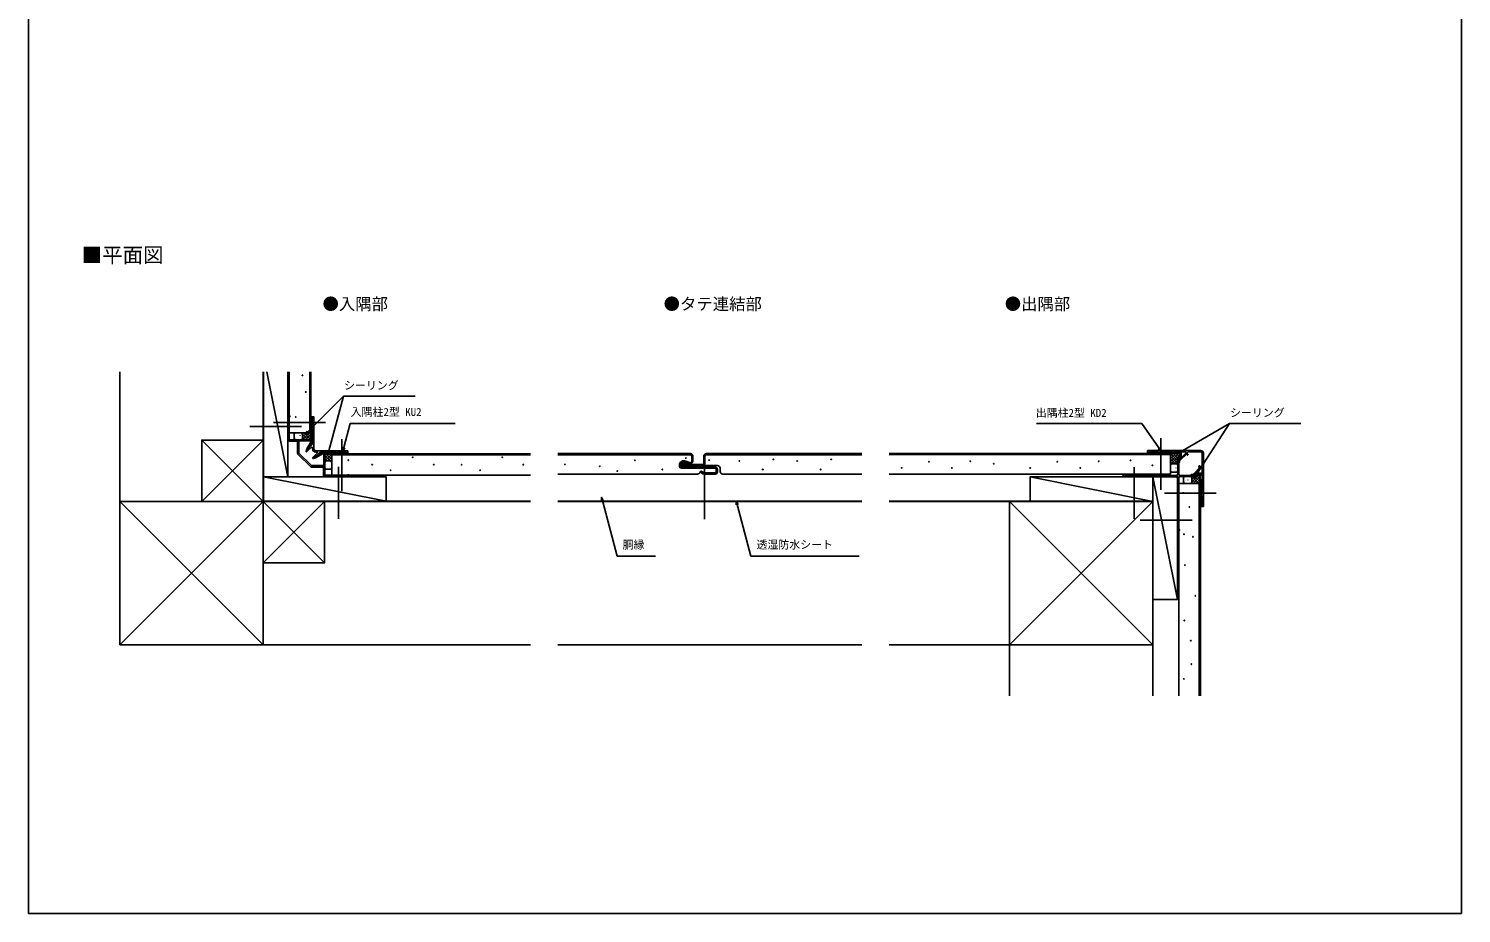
# Model space of a CAD drawing. Units: millimetres, scale not verified. Extents: x -525 to 525, y -784 to 779.
# Drawn here: x -525 to 525, y -784 to -135 of the extents above; entities that cross this region are included whole.
import ezdxf
from ezdxf.enums import TextEntityAlignment as Align

# ---------------------------------------------------------------- set-up
doc = ezdxf.new("R2010")
doc.units = ezdxf.units.MM
doc.header["$LTSCALE"] = 4
for name, color, linetype in [('0-1_USER1', 3, 'Continuous'), ('0-2_YKK_11', 7, 'Continuous'), ('0-3_YKK_12', 2, 'Continuous'), ('0-4_YKK_13', 4, 'Continuous'), ('0-5_YKK_D', 6, 'Continuous'), ('0-6_YKK_ZWAK', 7, 'Continuous'), ('0-7_YSS_K', 3, 'Continuous')]:
    doc.layers.add(name, color=color, linetype=linetype)
doc.styles.add('ＭＳ ゴシック', font='')
doc.styles.get('ＭＳ ゴシック').set_extended_font_data('MS Gothic')

msp = doc.modelspace()

# ---------------------------------------------------------------- linework, layer by layer
at = {"layer": '0-2_YKK_11'}
for p, q in [((-335, -436.4), (-335, -419.25)), ((-318.517, -456.107), (-327.607, -447.017)), ((-291.028, -444.537), (-314.528, -444.537)), ((295, -444.283), (334, -444.283)), ((317.116, -450.5), (317.116, -461.6)), ((-290.75, -463.5), (-307.9, -463.5)), ((-298.265, -462.62), (-297.715, -462.62)), ((277.866, -463.5), (316.016, -463.5)), ((317.016, -464.5), (317.016, -502.65)), ((318.916, -463.4), (330.016, -463.4))]:
    msp.add_line(p, q, dxfattribs=at)
for points in [[(-333.857, -419.889), (-334, -420.144), (-334, -425.98), (-334.15, -426.24), (-334.15, -426.76), (-334, -427.02), (-334, -436.4), (-317.796, -436.4)], [(-316.028, -443.037), (-316.028, -419.537), (-317.528, -419.537), (-317.528, -420.237), (-317.228, -420.537), (-316.928, -420.837), (-316.928, -427.237), (-317.228, -427.537), (-317.528, -427.837), (-317.528, -428.237), (-317.228, -428.537), (-316.928, -428.837), (-316.928, -439.78), (-320.675, -443.528), (-320.946, -443.539), (-321.265, -443.632), (-321.725, -445.095), (-321.255, -445.38), (-317.657, -441.782), (-316.928, -442.084), (-316.928, -443.037)], [(-327.9, -446.31), (-327.9, -437.4), (-334, -437.4)], [(-317.016, -437.75), (-320.483, -443.754), (-321.068, -443.168), (-317.95, -437.767), (-318.277, -437.2), (-326.9, -437.2), (-326.9, -446.31), (-317.81, -455.4), (-308.7, -455.4), (-308.7, -446.7), (-309.2, -446.411), (-314.668, -449.568), (-315.254, -448.983), (-309.25, -445.516)], [(-314.528, -445.437), (-313.458, -445.437), (-313.19, -446.083), (-316.871, -449.764), (-316.586, -450.234), (-315.123, -449.774), (-315.03, -449.455), (-315.019, -449.185), (-311.271, -445.437), (-300.328, -445.437), (-300.028, -445.737), (-299.728, -446.037), (-299.328, -446.037), (-299.028, -445.737), (-298.728, -445.437), (-292.328, -445.437), (-292.028, -445.737), (-291.728, -446.037), (-291.028, -446.037), (-291.028, -444.537)], [(-307.9, -446.296), (-307.9, -462.5), (-298.448, -462.5), (-298.265, -462.62)], [(318.658, -451.473), (318.4, -451.77), (318.4, -453.183), (317.6, -453.183), (317.6, -450.683), (318.6, -450.683), (323.454, -445.829), (323.186, -445.183), (304.3, -445.183), (304, -445.483), (303.7, -445.783), (303.3, -445.783), (303, -445.483), (302.7, -445.183), (296.3, -445.183), (296, -445.483), (295.7, -445.783), (295, -445.783), (295, -444.283)], [(317.916, -461.6), (317.916, -450.3), (319.616, -450.3), (319.616, -446.05)], [(318.616, -446.757), (318.816, -447.04), (318.816, -449.5), (318.116, -449.5)], [(324.093, -446.183), (324.158, -446.51), (324.879, -447.232), (324.314, -447.798), (323.465, -446.949), (319.224, -451.19)], [(334, -445.183), (324.693, -445.183), (324.193, -445.683)], [(336, -446.283), (336, -485.283), (334.5, -485.283), (334.5, -484.583), (334.8, -484.283), (335.1, -483.983), (335.1, -477.583), (334.8, -477.283), (334.5, -476.983), (334.5, -476.583), (334.8, -476.283), (335.1, -475.983), (335.1, -457.056), (334.483, -456.8), (329.6, -461.683), (329.6, -462.683), (327.1, -462.683), (327.1, -461.883), (328.513, -461.883), (328.81, -461.625)], [(334.6, -456.09), (335.1, -455.59), (335.1, -446.283)], [(-308.9, -462.5), (-308.9, -456.4), (-317.81, -456.4)], [(334.466, -460.9), (330.216, -460.9), (330.216, -462.6), (318.916, -462.6)], [(329.093, -461.059), (333.334, -456.818), (332.485, -455.969), (333.051, -455.404), (333.772, -456.125), (334.1, -456.19)], [(331.016, -462.4), (331.016, -461.7), (333.476, -461.7), (333.759, -461.9)], [(-297.715, -462.62), (-297.532, -462.5), (-291.644, -462.5), (-291.389, -462.357)], [(316.116, -462.6), (285.631, -462.6), (285.371, -462.75), (284.851, -462.75), (284.592, -462.6), (278.815, -462.6), (278.544, -462.429)], [(318.088, -501.972), (317.916, -501.701), (317.916, -495.925), (317.766, -495.665), (317.766, -495.145), (317.916, -494.885), (317.916, -464.4)]]:
    msp.add_lwpolyline(points, dxfattribs=at)
for centre, radius, start, end in [((-334.25, -419.25), 0.75, 301.58939, 180.00007), ((-334, -436.4), 1, 180.00007, 270.00007), ((-317.796, -437.3), 0.9, 330.00029, 90.00007), ((-326.9, -446.31), 1, 180.00007, 225.00003), ((-314.528, -443.037), 2.4, 180, 270), ((-314.528, -443.037), 1.5, 180, 270), ((-308.8, -446.296), 0.9, 0.00007, 119.99985), ((318.116, -450.5), 1, 90, 180), ((318.866, -446.05), 0.75, 0, 250.52878), ((318.517, -450.483), 1, 278.08536, 315), ((322.893, -445.683), 1.3, 337.37831, 0), ((334, -446.283), 2, 0, 90), ((334, -446.283), 1.1, 0, 90), ((-317.81, -455.4), 1, 225.00003, 270.0001), ((-290.75, -462.75), 0.75, 270.00007, 148.41074), ((277.866, -462.75), 0.75, 25.37693, 270), ((316.116, -461.6), 1, 270, 0), ((318.916, -461.6), 1, 180, 270), ((329.8, -461.766), 1, 135, 171.91464), ((334.466, -461.65), 0.75, 199.47122, 90), ((334.6, -457.39), 1.3, 90, 112.62169), ((-307.9, -462.5), 1, 180.00007, 270.0001), ((316.016, -464.5), 1, 0, 90), ((318.916, -464.4), 1, 90, 180), ((330.016, -462.4), 1, 270, 0), ((317.766, -502.65), 0.75, 180, 64.62307)]:
    msp.add_arc(centre, radius, start, end, dxfattribs=at)
at = {"layer": '0-3_YKK_12'}
for p, q in [((-363.004, -426.703), (-325.004, -426.692)), ((-345.537, -423.899), (-307.537, -423.865)), ((-295.385, -474.021), (-295.374, -436.021)), ((304.839, -473.172), (304.827, -435.172)), ((-297.98, -494.349), (-297.992, -456.349)), ((-29.58, -494.549), (-29.592, -456.549)), ((285.121, -494.449), (285.109, -456.449)), ((307.352, -475.683), (345.352, -475.672)), ((289.612, -495.413), (327.612, -495.402))]:
    msp.add_line(p, q, dxfattribs=at)
at = {"layer": '0-4_YKK_13'}
for p, q in [((-334, -431.4), (-334, -386.7)), ((-319, -431.4), (-319, -386.7)), ((-318.2, -431.4), (-318.2, -386.7)), ((-318.2, -431.4), (-334, -431.4)), ((-302.907, -446.7), (-157.12, -446.662)), ((-302.907, -446.7), (-302.907, -462.5)), ((-302.907, -447.498), (-157.12, -447.461)), ((-137.12, -446.573), (-40.234, -446.573)), ((-40.234, -447.373), (-137.12, -447.373)), ((-39.034, -452.073), (-39.034, -448.573)), ((-38.234, -448.573), (-38.234, -452.073)), ((-30.211, -448.573), (-30.211, -454.073)), ((-29.411, -454.073), (-29.411, -448.573)), ((-28.211, -446.573), (85.592, -446.573)), ((85.592, -447.373), (-28.211, -447.373)), ((105.592, -447.373), (311.817, -447.309)), ((-34.774, -461.573), (-137.12, -461.573)), ((-48.034, -455.073), (-48.034, -456.073)), ((-47.234, -455.073), (-47.234, -456.073)), ((-46.734, -456.573), (-21.734, -456.573)), ((-46.734, -457.373), (-21.734, -457.373)), ((-46.211, -454.573), (-30.713, -454.573)), ((-46.211, -455.373), (-30.711, -455.373)), ((-43.205, -455.51), (-46.193, -455.772)), ((-41.003, -453.919), (-43.772, -452.765)), ((-43.465, -452.027), (-40.696, -453.18)), ((-20.211, -455.373), (-43.411, -455.373)), ((-32.407, -459.473), (-33.042, -460.573)), ((-32.234, -459.573), (-32.634, -460.265)), ((-30.834, -461.305), (-32.634, -460.265)), ((-32.234, -459.573), (-30.434, -460.612)), ((-30.148, -460.546), (-32.134, -459.399)), ((-30.048, -460.573), (-22.634, -460.573)), ((-21.734, -460.773), (-29.834, -460.773)), ((-29.834, -461.573), (-21.734, -461.573)), ((-21.034, -458.073), (-21.034, -460.073)), ((-20.234, -458.073), (-20.234, -460.073)), ((-18.211, -457.373), (-18.211, -459.573)), ((85.592, -461.573), (-16.211, -461.573)), ((311.823, -461.573), (105.592, -461.573)), ((-302.907, -462.498), (-157.12, -462.461)), ((317.916, -468.4), (317.916, -624.11)), ((333.716, -468.4), (317.916, -468.4)), ((332.916, -468.4), (332.916, -624.11)), ((333.716, -468.4), (333.716, -624.11))]:
    msp.add_line(p, q, dxfattribs=at)
for points in [[(105.592, -446.573), (311.817, -446.509), (311.823, -461.573)], [(-46.124, -456.569), (-43.135, -456.307), (-43.205, -455.51)]]:
    msp.add_lwpolyline(points, dxfattribs=at)
for centre, radius in [((-324.296, -389.245), 0.2), ((-321.859, -401.431), 0.2), ((-329.219, -419.753), 0.2), ((-290.784, -451.372), 0.2), ((-243.475, -449.212), 0.2), ((-177.909, -449.212), 0.2), ((-80.705, -451.483), 0.2), ((-43.294, -449.825), 0.2), ((-26.321, -451.341), 0.2), ((20.77, -450.83), 0.2), ((63.165, -450.83), 0.2), ((282.519, -451.417), 0.2), ((-273.241, -454.745), 0.2), ((-259.747, -458.793), 0.2), ((-228.034, -454.703), 0.2), ((-207.675, -454.745), 0.2), ((-194.181, -458.793), 0.2), ((-162.468, -454.703), 0.2), ((-131.997, -454.468), 0.2), ((-106.477, -455.841), 0.2), ((-93.568, -459.372), 0.2), ((-60.486, -458.234), 0.2), ((-44.734, -454.073), 1.5), ((-45.802, -454.114), 0.05), ((-45.719, -453.49), 0.05), ((-45.52, -454.721), 0.05), ((-45.359, -455.198), 0.05), ((-45.338, -454.088), 0.05), ((-45.229, -453.347), 0.05), ((-45.026, -454.842), 0.05), ((-44.917, -452.836), 0.05), ((-44.753, -454.509), 0.05), ((-44.701, -453.486), 0.05), ((-44.662, -454.019), 0.05), ((-44.449, -453.074), 0.05), ((-44.341, -455.324), 0.05), ((-44.293, -454.275), 0.05), ((-44.059, -454.639), 0.05), ((-43.934, -453.499), 0.05), ((-43.804, -454.006), 0.05), ((-4.064, -452.004), 0.2), ((13.051, -458.211), 0.2), ((38.331, -452.004), 0.2), ((55.446, -458.211), 0.2), ((114.864, -457.045), 0.2), ((134.749, -452.543), 0.2), ((151.633, -457.045), 0.2), ((165.141, -452.168), 0.2), ((182.278, -454.028), 0.2), ((208.98, -457.045), 0.2), ((228.866, -452.543), 0.2), ((245.75, -457.045), 0.2), ((259.257, -452.168), 0.2), ((298.653, -455.169), 0.2), ((321.262, -475.459), 0.2), ((325.682, -485.694), 0.2), ((321.727, -505.7), 0.2), ((328.241, -507.561), 0.2), ((322.425, -528.264), 0.2), ((330.103, -550.828), 0.2), ((321.99, -568.886), 0.2), ((326.751, -583.743), 0.2), ((327.184, -600.908), 0.2), ((321.702, -611.726), 0.2)]:
    msp.add_circle(centre, radius, dxfattribs=at)
for centre, radius, start, end in [((-40.234, -448.573), 2, 0, 90), ((-40.234, -448.573), 1.2, 0, 90), ((-28.211, -448.573), 2, 90, 180), ((-28.211, -448.573), 1.2, 90, 180), ((-44.734, -455.073), 3.3, 67.38013, 180), ((-46.734, -456.073), 1.3, 180, 270), ((-44.734, -455.073), 2.5, 67.38013, 180), ((-46.734, -456.073), 0.5, 180, 270), ((-46.211, -455.573), 1, 90, 275), ((-46.211, -455.573), 0.2, 90, 275), ((-40.234, -452.073), 2, 247.38013, 0), ((-40.234, -452.073), 1.2, 247.38013, 0), ((-34.774, -459.573), 2, 270, 330), ((-32.234, -459.573), 0.2, 60, 150), ((-29.834, -459.573), 2, 240, 270), ((-30.711, -454.073), 0.5, 270, 0), ((-30.711, -454.073), 1.3, 270, 0), ((-29.834, -459.573), 1.2, 240, 270), ((-30.048, -460.373), 0.2, 240, 270), ((-21.734, -458.073), 1.5, 0, 90), ((-21.734, -458.073), 0.7, 0, 90), ((-21.734, -460.073), 1.5, 270, 0), ((-21.734, -460.073), 0.7, 270, 0), ((-20.211, -457.373), 2, 0, 90), ((-16.211, -459.573), 2, 180, 270)]:
    msp.add_arc(centre, radius, start, end, dxfattribs=at)
at = {"layer": '0-5_YKK_D'}
for points in [[(-322.189, -432.447), (-320.386, -430.644), (-294.279, -404.537), (-241.849, -404.537)], [(-305.896, -447.889), (-305.236, -445.426), (-294.279, -404.537)], [(-319.903, -431.127), (-322.189, -432.447), (-320.869, -430.161)], [(-294.621, -444.537), (-293.961, -442.074), (-289.262, -424.537), (-212.502, -424.537)], [(304.797, -444.537), (303.335, -442.448), (290.793, -424.537), (213.624, -424.537)], [(316.248, -446.941), (318.457, -445.666), (355.054, -424.537)], [(328.902, -464.806), (330.291, -462.668), (355.054, -424.537), (407.484, -424.537)], [(-304.576, -445.603), (-305.896, -447.889), (-305.896, -445.249)], [(-293.301, -442.251), (-294.621, -444.537), (-294.621, -441.897)], [(303.894, -442.056), (304.797, -444.537), (302.775, -442.84)], [(318.798, -446.258), (316.248, -446.941), (318.115, -445.074)], [(330.864, -463.04), (328.902, -464.806), (329.718, -462.296)], [(-103.887, -480.878), (-105.207, -478.592), (-105.207, -481.232)], [(-105.207, -478.592), (-104.547, -481.055), (-93.662, -521.677), (-65.483, -521.677)], [(-5.103, -483.786), (-6.423, -481.5), (-6.423, -484.14)], [(-6.423, -481.5), (-5.763, -483.963), (4.343, -521.677), (83.636, -521.677)]]:
    msp.add_lwpolyline(points, dxfattribs=at)
at = {"layer": '0-6_YKK_ZWAK'}
msp.add_line((-525, 746.5), (-525, -783.5), dxfattribs=at)
msp.add_lwpolyline([(-525, -783.5), (525, -783.5), (525, 746.5)], dxfattribs=at)
at = {"layer": '0-7_YSS_K'}
for p, q in [((-458.2, -481.7), (-458.2, -386.7)), ((-353.2, -481.7), (-353.2, -386.7)), ((-353, -481.5), (-353, -386.7)), ((-350.36, -386.7), (-335, -463.5)), ((-398.2, -436.7), (-353.2, -481.7)), ((-353.2, -436.7), (-398.2, -481.7)), ((-330.508, -432.4), (-330.508, -435.4)), ((-329.874, -435.619), (-329.786, -435.571)), ((-325.273, -431.4), (-329.508, -431.4)), ((-329.508, -436.4), (-325.273, -436.4)), ((-329.316, -431.42), (-329.302, -431.405)), ((-326.056, -433.353), (-325.962, -433.176)), ((-325.677, -435.385), (-325.664, -435.37)), ((-324.538, -432.704), (-324.45, -432.656)), ((-324.273, -435.4), (-324.273, -432.4)), ((-324.236, -436.4), (-319.236, -431.4)), ((-324.236, -434.4), (-321.236, -431.4)), ((-324.236, -432.4), (-323.236, -431.4)), ((-320.236, -436.4), (-324.236, -432.4)), ((-322.236, -436.4), (-324.236, -434.4)), ((-318.236, -436.4), (-323.236, -431.4)), ((-322.236, -436.4), (-318.2, -432.364)), ((-318.2, -434.436), (-321.236, -431.4)), ((-320.236, -436.4), (-318.2, -434.364)), ((-318.2, -432.436), (-319.236, -431.4)), ((-318.236, -436.4), (-318.2, -436.364)), ((-304.716, -446.701), (-307.9, -449.885)), ((-306.717, -446.702), (-307.9, -447.885)), ((-302.909, -446.894), (-307.9, -451.885)), ((-307.9, -447.885), (-303.9, -451.885)), ((-307.9, -449.885), (-305.9, -451.885)), ((-307.083, -446.702), (-302.907, -450.878)), ((-302.908, -448.893), (-305.9, -451.885)), ((-305.084, -446.701), (-302.908, -448.877)), ((-302.907, -450.892), (-303.9, -451.885)), ((-303.085, -446.7), (-302.909, -446.876)), ((317.116, -451.809), (311.817, -446.509)), ((311.817, -448.508), (313.808, -446.518)), ((317.116, -453.809), (311.817, -448.51)), ((311.818, -450.508), (315.799, -446.527)), ((315.302, -453.995), (311.818, -450.511)), ((311.819, -452.507), (317.79, -446.535)), ((312.33, -453.996), (318.761, -447.565)), ((317.319, -450.011), (313.825, -446.518)), ((314.33, -453.995), (317.116, -451.21)), ((318.708, -449.401), (315.834, -446.527)), ((318.761, -447.454), (317.843, -446.536)), ((-307.9, -452.978), (-307.9, -457.063)), ((-303.907, -451.978), (-306.9, -451.978)), ((-306.9, -458.063), (-303.907, -458.063)), ((-306.684, -454.318), (-306.67, -454.303)), ((-304.868, -456.029), (-304.78, -455.981)), ((-302.907, -457.063), (-302.907, -452.978)), ((313.303, -453.996), (311.819, -452.512)), ((311.823, -455), (311.823, -459.298)), ((316.116, -454), (312.823, -454)), ((312.823, -460.298), (316.116, -460.298)), ((315.165, -458.819), (315.178, -458.804)), ((315.846, -456.933), (315.934, -456.885)), ((316.331, -453.994), (317.116, -453.21)), ((317.116, -459.298), (317.116, -455)), ((333.152, -461.743), (327.496, -467.4)), ((331.807, -461.712), (333.668, -463.572)), ((-353, -463.5), (-263, -481.5)), ((209.016, -463.5), (298.816, -481.7)), ((299.016, -463.5), (317.016, -553.5)), ((321.424, -467.4), (321.424, -464.4)), ((321.58, -467.429), (321.668, -467.381)), ((322.424, -463.4), (326.52, -463.4)), ((326.52, -468.4), (322.424, -468.4)), ((322.763, -463.649), (322.851, -463.601)), ((322.909, -466.228), (322.922, -466.214)), ((324.488, -466.037), (324.581, -465.861)), ((326.916, -464.514), (327.004, -464.466)), ((329.496, -463.4), (327.496, -465.4)), ((327.496, -463.4), (332.496, -468.4)), ((327.496, -465.4), (330.496, -468.4)), ((327.496, -467.4), (328.496, -468.4)), ((327.52, -464.4), (327.52, -467.4)), ((333.664, -463.231), (328.496, -468.4)), ((329.496, -463.4), (333.708, -467.613)), ((333.684, -465.212), (330.496, -468.4)), ((330.866, -462.77), (333.688, -465.592)), ((333.704, -467.192), (332.496, -468.4)), ((-458.2, -481.7), (-353.2, -586.7)), ((-353.2, -481.7), (-458.2, -586.7)), ((-353.2, -481.7), (-308.2, -526.7)), ((-308.2, -481.7), (-353.2, -526.7)), ((-157.12, -481.7), (-353.2, -481.7)), ((-157.12, -481.5), (-353, -481.5)), ((85.592, -481.5), (-137.12, -481.5)), ((85.592, -481.7), (-137.12, -481.7)), ((299.016, -481.5), (105.592, -481.5)), ((298.816, -481.7), (105.592, -481.7)), ((193.816, -481.7), (298.816, -586.7)), ((193.816, -586.7), (298.816, -481.7)), ((298.816, -624.11), (298.816, -481.7)), ((299.016, -624.11), (299.016, -481.5)), ((-353.2, -586.7), (-157.12, -586.7)), ((-137.12, -586.7), (85.592, -586.7))]:
    msp.add_line(p, q, dxfattribs=at)
for points in [[(-353, -386.7), (-353, -463.5), (-335, -463.5), (-335, -386.7)], [(105.592, -586.7), (193.816, -586.7), (193.816, -624.11)]]:
    msp.add_lwpolyline(points, dxfattribs=at)
for points in [[(-398.2, -481.7), (-353.2, -481.7), (-353.2, -436.7), (-398.2, -436.7)], [(-324.236, -436.4), (-324.236, -431.4), (-318.2, -431.4), (-318.2, -436.4)], [(-307.9, -451.885), (-302.907, -451.885), (-302.909, -446.7), (-307.9, -446.702)], [(311.817, -446.509), (318.296, -446.538), (318.761, -446.867), (318.761, -449.373), (318.516, -449.5), (317.897, -449.524), (317.409, -449.793), (317.116, -450.5), (317.116, -453.994), (311.82, -453.996)], [(327.496, -463.4), (327.496, -468.4), (333.716, -468.4), (333.65, -461.755), (331.316, -461.7), (330.723, -463.107), (330.016, -463.4)], [(-353, -481.5), (-263, -481.5), (-263, -463.5), (-353, -463.5)], [(209.016, -481.5), (299.016, -481.5), (299.016, -463.5), (209.016, -463.5)], [(317.016, -553.5), (317.016, -463.5), (299.016, -463.5), (299.016, -553.5)], [(-458.2, -586.7), (-353.2, -586.7), (-353.2, -481.7), (-458.2, -481.7)], [(-353.2, -526.7), (-308.2, -526.7), (-308.2, -481.7), (-353.2, -481.7)], [(193.816, -586.7), (298.816, -586.7), (298.816, -481.7), (193.816, -481.7)]]:
    msp.add_lwpolyline(points, close=True, dxfattribs=at)
for centre, start, end in [((-329.508, -432.4), 90, 180), ((-329.508, -435.4), 180, 270), ((-325.273, -432.4), 0, 90), ((-325.273, -435.4), 270, 0), ((-306.9, -452.978), 90, 180), ((-306.9, -457.063), 180, 270), ((-303.907, -452.978), 0, 90), ((-303.907, -457.063), 270, 0), ((312.823, -455), 90, 180), ((312.823, -459.298), 180, 270), ((316.116, -455), 0, 90), ((316.116, -459.298), 270, 0), ((322.424, -464.4), 90, 180), ((322.424, -467.4), 180, 270), ((326.52, -464.4), 0, 90), ((326.52, -467.4), 270, 0)]:
    msp.add_arc(centre, 1, start, end, dxfattribs=at)

# ---------------------------------------------------------------- texts
at = {"layer": '0-1_USER1', "style": 'ＭＳ ゴシック'}
for s, height, p in [('■平面図', 11, (-486.153, -309.881)), ('●入隅部', 8.798, (-309.636, -343.932)), ('●タテ連結部', 8.798, (-59.636, -343.932)), ('●出隅部', 8.798, (190.364, -343.932))]:
    msp.add_text(s, height=height, dxfattribs=at).set_placement(p, align=Align.BOTTOM_LEFT)
at = {"layer": '0-5_YKK_D', "style": 'ＭＳ ゴシック'}
for s, p in [('シーリング', (-293.84, -401.322)), ('入隅柱2型 KU2', (-289.004, -420.777)), ('出隅柱2型 KD2', (213.115, -421.451)), ('シーリング', (355.493, -421.322)), ('胴縁', (-89.687, -518.056)), ('透湿防水シート', (8.454, -518.01))]:
    msp.add_text(s, height=5.865, dxfattribs=at).set_placement(p, align=Align.BOTTOM_LEFT)

doc.saveas('drawing.dxf')
